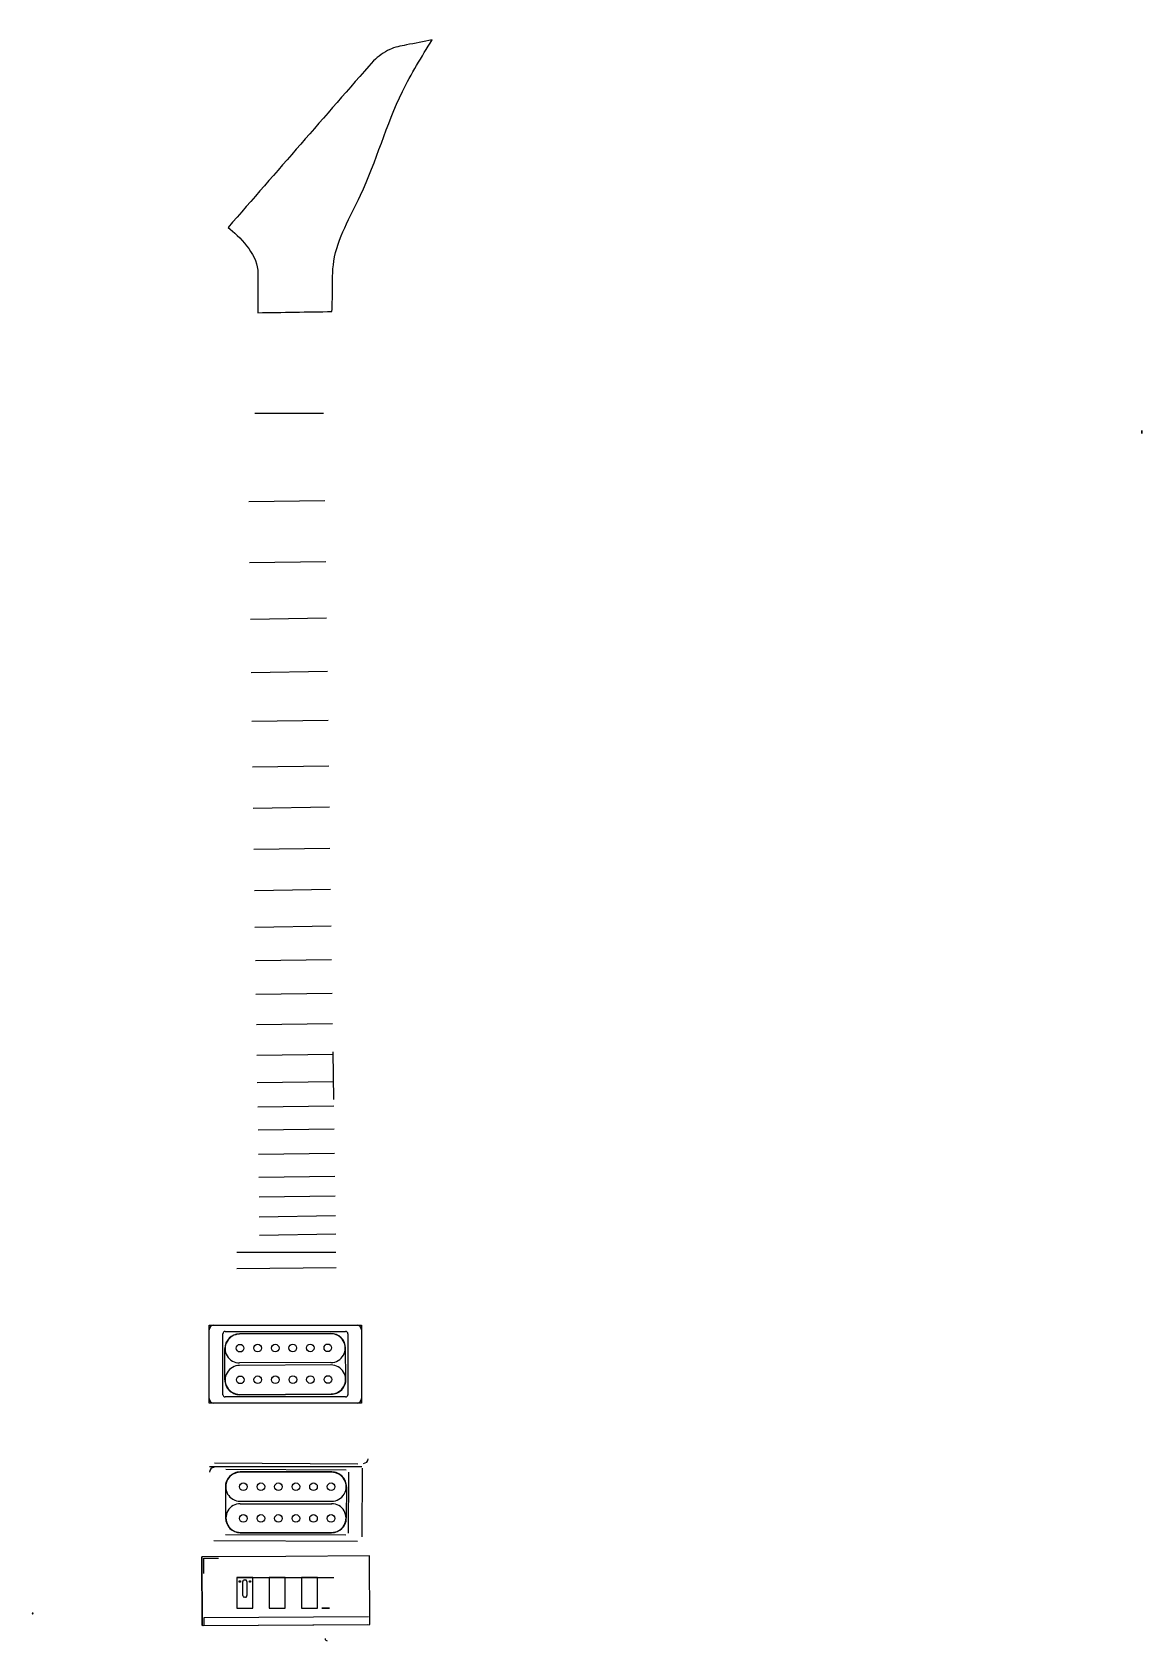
# Model space of a CAD drawing. Header units: inches. Extents: x 369 to 1097, y 281 to 1336.
import ezdxf

# ---------------------------------------------------------------- set-up
doc = ezdxf.new("R2010")
doc.units = ezdxf.units.IN
doc.header["$MEASUREMENT"] = 0
for name, color, linetype in [('bridge', 250, 'Continuous'), ('Layer1', 7, 'Continuous'), ('Layer2', 104, 'Continuous'), ('magneti', 254, 'Continuous')]:
    doc.layers.add(name, color=color, linetype=linetype)
doc.layers.add('gat', color=7, linetype='Continuous', true_color=0xf87606)
doc.layers.add('tastiera', color=7, linetype='Continuous', true_color=0xf88e06)

# ---------------------------------------------------------------- blocks, each defined once
blk = doc.blocks.new('*U2')
at = {"layer": 'magneti'}
blk.add_circle((11.57722804515301, -5.854344786726529e-14), 2.5, dxfattribs=at)
blk = doc.blocks.new('*U3')
at = {"layer": 'magneti', "color": 0, "linetype": 'ByBlock', "lineweight": -2, "transparency": 16777216, "rotation": 180.213263570904}
for p in [(720.6401940832181, 724.3468459231517, 8), (732.140114420443, 724.3896505664114, 8), (743.6400347576678, 724.4324552096712, 8), (755.1399550948925, 724.4752598529309, 8), (766.6398754321172, 724.5180644961906, 8), (778.139795769342, 724.5608691394503, 8)]:
    blk.add_blockref('*U2', p, dxfattribs=at)
blk = doc.blocks.new('*U4')
at = {"layer": 'magneti'}
blk.add_circle((11.43197373957756, -0.2330858146835724), 2.500000000000051, dxfattribs=at)
blk = doc.blocks.new('*U5')
at = {"layer": 'magneti', "color": 0, "linetype": 'ByBlock', "lineweight": -2, "transparency": 16777216, "rotation": 180.2134144579655}
for p in [(720.4052029672769, 744.8749024644794, 8), (731.9051231917367, 744.9177373925033, 8), (743.4050434161967, 744.9605723205273, 8), (754.9049636406565, 745.0034072485512, 8), (766.4048838651164, 745.0462421765751, 8), (777.9048040895763, 745.089077104599, 8)]:
    blk.add_blockref('*U4', p, dxfattribs=at)
blk = doc.blocks.new('*U6')
at = {"layer": 'magneti'}
blk.add_circle((11.57722804515301, -5.854344786726529e-14), 2.5, dxfattribs=at)
blk = doc.blocks.new('*U7')
at = {"layer": 'magneti', "color": 0, "linetype": 'ByBlock', "lineweight": -2, "transparency": 16777216, "rotation": 180.213263570904}
for p in [(720.6401940832181, 724.3468459231517, 8), (732.140114420443, 724.3896505664114, 8), (743.6400347576678, 724.4324552096712, 8), (755.1399550948925, 724.4752598529309, 8), (766.6398754321172, 724.5180644961906, 8), (778.139795769342, 724.5608691394503, 8)]:
    blk.add_blockref('*U6', p, dxfattribs=at)
blk = doc.blocks.new('*U8')
at = {"layer": 'magneti'}
blk.add_circle((11.43197373957756, -0.2330858146835724), 2.500000000000051, dxfattribs=at)
blk = doc.blocks.new('*U9')
at = {"layer": 'magneti', "color": 0, "linetype": 'ByBlock', "lineweight": -2, "transparency": 16777216, "rotation": 180.2134144579655}
for p in [(720.4052029672769, 744.8749024644794, 8), (731.9051231917367, 744.9177373925033, 8), (743.4050434161967, 744.9605723205273, 8), (754.9049636406565, 745.0034072485512, 8), (766.4048838651164, 745.0462421765751, 8), (777.9048040895763, 745.089077104599, 8)]:
    blk.add_blockref('*U8', p, dxfattribs=at)

msp = doc.modelspace()

# ---------------------------------------------------------------- linework, layer by layer
at = {"layer": 'bridge'}
for p, q in [((480.4649533730827, 290.8948533356474, 50), (480.2443745252427, 335.8943127209766, 50)), ((481.2492642637573, 334.89922648681, 42), (491.2492642637573, 334.89922648681, 42)), ((481.2492642637571, 334.89922648681, 52), (481.2492642637571, 324.89922648681, 52)), ((503.1569163306248, 322.2512890209698, 58), (508.4520751278395, 322.2512890209698, 58)), ((503.1569603167004, 322.2512890209692, 50), (566.6987779111299, 322.2512890209694, 50)), ((507.1044957292322, 310.4055807331587, 58), (507.1044957292321, 319.6780923053005, 58)), ((508.1044957292321, 320.6780923053005, 58), (508.7996545264469, 320.6780923053005, 58)), ((508.4520751278395, 322.2512890209698, 58), (513.7472339250544, 322.2512890209698, 58)), ((509.7996545264469, 319.6780923053005, 58), (509.7996545264469, 310.4055807331586, 58)), ((508.7996545264468, 309.4055807331586, 58), (508.1044957292321, 309.4055807331587, 58)), ((589.4391351233411, 296.4290842543411, 52), (481.4404325985521, 295.899695019524, 52)), ((481.4404325985521, 295.899695019524, 52), (481.4649413594233, 290.8997550878216, 52)), ((481.4649413594233, 290.8997550878216, 52), (588.8147547935008, 291.4259635909154, 52))]:
    msp.add_line(p, q, dxfattribs=at)
at = {"layer": 'bridge', "elevation": 50}
for points in [[(513.7472339250547, 302.2512890209685), (513.7472339250544, 322.2512890209698), (503.1569163306248, 322.2512890209698), (503.1569163306243, 302.2512890209687)], [(534.9278691139156, 302.251289020968), (534.9278691139152, 322.2512890209693), (524.3375515194856, 322.2512890209693), (524.3375515194851, 302.2512890209683)], [(556.1085043027764, 302.2512890209676), (556.108504302776, 322.2512890209688), (545.5181867083464, 322.2512890209688), (545.518186708346, 302.2512890209678)]]:
    msp.add_lwpolyline(points, close=True, dxfattribs=at)
at = {"layer": 'bridge'}
for centre, radius in [((505.1307060299284, 319.6780923053006, 58), 0.5), ((505.1307060299284, 319.6780923053006, 58), 0.4), ((511.7734442257507, 319.6780923053006, 58), 0.5), ((511.7734442257507, 319.6780923053006, 58), 0.4)]:
    msp.add_circle(centre, radius, dxfattribs=at)
at = {"layer": 'bridge', "extrusion": (0, -1, 6.123233995736766e-17)}
msp.add_circle((561.4036630999916, 54.00000000000002, -302.2512890209674), 2.5, dxfattribs=at)
at = {"layer": 'bridge'}
for centre, start, end in [((508.1044957292321, 319.6780923053005, 58), 90, 180.0000000000006), ((508.7996545264469, 319.6780923053005, 58), 0, 90), ((508.1044957292322, 310.4055807331587, 58), 180.0000000000005, 269.9999999999935), ((508.7996545264469, 310.4055807331586, 58), 269.9999999999935, 0)]:
    msp.add_arc(centre, 1, start, end, dxfattribs=at)
at = {"layer": 'gat'}
msp.add_line((566.6987779111298, 635.7157129484935, 47.49999999999999), (566.2346762531548, 666.9658914669862, 47.5), dxfattribs=at)
msp.add_line((566.6987779111298, 635.7157129484935, 47.49999999999999), (566.2346762531548, 666.9658914669862, 47.5), dxfattribs=at)
msp.add_open_spline([(497.4394356366348, 1207.554835748809), (529.2058443230185, 1243.974627372766), (560.9722530094018, 1280.394418996722), (592.7386616957851, 1316.814210620678), (596.1259993584267, 1319.632931500217), (602.4710956501419, 1324.91290568094), (610.5511685673944, 1326.485375329987), (614.3176843609767, 1327.218380072484), (619.9746760125909, 1328.319291879614), (625.6316676642048, 1329.420203686744), (631.2886593158187, 1330.521115493874), (624.3485926635788, 1319.401946539524), (604.4004359749633, 1287.441601536643), (590.8458862620752, 1236.038271846116), (565.5263587442757, 1194.588812425941), (565.8786968919295, 1172.063713303894), (565.9854124089921, 1165.241353546066), (565.845035047139, 1160.952195081021), (565.7046576852861, 1156.663036615976), (565.5642803234331, 1152.373878150932), (549.3470554067247, 1152.133033415687), (533.1298304900162, 1151.892188680444), (516.9126055733076, 1151.6513439452), (516.9126055733077, 1159.018978243882), (516.9126055733077, 1166.386612542563), (516.9126055733077, 1173.754246841245), (517.0052750095643, 1175.676407465127, -0.0257952749613537), (517.6481431620628, 1189.01085622187, -0.2047427405709641), (504.91186027433, 1201.611344884036, 3.340502945015743), (497.4394356366356, 1207.554835748809)], degree=3, knots=[0, 0, 0, 0, 1, 1, 1, 13.97357306411717, 25.30184957564244, 25.30184957564244, 25.30184957564244, 26.30184957564244, 26.30184957564244, 26.30184957564244, 65.43388001209613, 138.7808665369711, 185.3424318817954, 205.5720072636445, 205.5720072636445, 205.5720072636445, 206.5720072636445, 206.5720072636445, 206.5720072636445, 207.5720072636445, 207.5720072636445, 207.5720072636445, 208.5720072636445, 208.5720072636445, 208.5720072636445, 214.3232380177889, 248.4695531952919, 248.4695531952919, 248.4695531952919, 248.4695531952919], dxfattribs=at)
at = {"layer": 'Layer1', "linetype": 'Continuous'}
for points in [[(369.3059398059021, 298.8885693681075), (369.3298812159349, 298.9543478515625), (368.9644056659146, 298.9543478515625), (369.5243466942924, 298.4845015411695), (369.158871144272, 298.4845015411695), (369.0578125543049, 298.2068453471929)], [(369.4243761801035, 298.7194246963661), (368.9943761801035, 298.7194246963661), (369.1193761801035, 298.3759900189343), (369.3693761801035, 299.0628593737979), (369.4943761801035, 298.7194246963661), (369.0643761801035, 298.7194246963661)]]:
    msp.add_lwpolyline(points, dxfattribs=at)
at = {"layer": 'Layer2'}
for p, q in [((484.9986261652685, 487.672520493542, 50), (584.9986261652685, 487.672520493542, 50)), ((484.9986261652685, 436.6725204935419, 50), (484.9986261652685, 487.672520493542, 50)), ((487.9986261652685, 487.6725204935419, 45), (581.9986261652685, 487.6725204935419, 45)), ((584.9986261652685, 487.672520493542, 50), (584.9986261652685, 436.672520493542, 50)), ((484.9986261652685, 439.6725204935418, 45), (484.9986261652685, 484.6725204935419, 45)), ((493.9986261652685, 442.1725204935418, 45), (493.9986261652685, 482.1725204935419, 45)), ((495.4986261652685, 483.6725204935419, 45), (574.4986261652684, 483.6725204935418, 45)), ((564.8269737518151, 482.3364071315271, 45), (504.9304053882177, 482.0430121715619, 45)), ((564.8279534120801, 482.1364095308771, 45), (504.9313850484826, 481.8430145709119, 45)), ((575.9986261652684, 482.1725204935418, 45), (575.9986261652685, 442.1725204935419, 45)), ((584.9986261652685, 484.6725204935419, 45), (584.9986261652685, 439.6725204935419, 45)), ((495.2940711850633, 451.878452213698, 45), (495.2957040067605, 472.4080998708075, 45)), ((574.6986261652685, 452.1725204935419, 45), (574.4636344842788, 472.7007284586783, 45)), ((564.8741544030195, 463.2651604967226, 45), (504.9313850484826, 462.9716524265143, 45)), ((584.9986261652685, 436.672520493542, 50), (484.9986261652685, 436.6725204935419, 50)), ((581.9986261652685, 436.6725204935419, 45), (487.9986261652685, 436.6725204935418, 45)), ((574.4986261652685, 440.6725204935419, 45), (495.4986261652685, 440.6725204935418, 45)), ((505.0363539682386, 442.1838072181745, 45), (565.0048450506181, 442.4777614311885, 45)), ((585.1946962522375, 394.8696575048469, 49.99999999999999), (485.1946962522375, 394.8696575048471, 49.99999999999999)), ((488.445250255112, 397.3935586095274, 44.99999999999999), (582.4441209711329, 396.9327939051502, 44.99999999999999)), ((495.92555314397, 393.3568435228581, 44.99999999999999), (574.924604064881, 392.9696051010943, 44.99999999999999)), ((565.3795828919355, 391.5050881105408, 44.99999999999999), (505.4103713598771, 391.5050881105408, 44.99999999999999)), ((576.4172334161307, 391.462270493322, 44.99999999999999), (576.2211633291616, 351.462751039696, 44.99999999999999)), ((585.4293796736321, 393.9181246896056, 44.99999999999999), (585.2088008257919, 348.9186653042764, 44.99999999999999)), ((495.6691853966983, 381.8579620303764, 44.99999999999999), (495.803550066552, 361.3288488131544, 44.99999999999999)), ((575.074227887459, 381.7628053273655, 44.99999999999999), (574.9719638403386, 361.2334123101369, 44.99999999999999)), ((505.4391657588368, 370.7172981645719, 44.99999999999999), (565.3826536851831, 370.7169781086615, 44.99999999999999)), ((574.7138287213894, 349.9701216884464, 44.99999999999999), (495.7147778004783, 350.3573601102104, 44.99999999999999)), ((505.3928640087496, 351.8460493773671, 44.99999999999999), (565.2901509447612, 351.8458426783802, 44.99999999999999)), ((505.3928633185715, 351.6460493773683, 44.99999999999999), (565.2901502545831, 351.6458426783814, 44.99999999999999)), ((582.1941316102473, 345.9334066017771, 44.99999999999999), (488.1952608942264, 346.3941713061544, 44.99999999999999)), ((535.2437137739786, 336.163909090559, 50), (480.2443745252428, 335.8943127209766, 50)), ((480.2443745252428, 335.8943127209766, 50), (480.4649533730828, 290.8948533356474, 50)), ((590.2430530227136, 336.4335054601414, 50), (535.2437137739785, 336.163909090559, 50)), ((590.4636318705539, 291.4340460748122, 50), (590.2430530227136, 336.4335054601414, 50)), ((480.4649533730828, 290.8948533356474, 50), (590.4636318705539, 291.4340460748122, 50))]:
    msp.add_line(p, q, dxfattribs=at)
for points, elevation in [([(565.0038647001833, 461.667281958627), (504.9888326501383, 461.3732136787832, 1.002453894237025), (505.0353736178038, 442.3838048154427), (565.0038647001694, 442.6777590284567, 1.004911914891541), (564.910819973173, 461.6668260478013)], 45), ([(505.3172894245664, 372.3157933140301), (565.3330419242906, 372.3156792472003, 1.002453894237025), (565.3795828919355, 391.3050881105408), (505.4103713598907, 391.3050881105406, 1.004911914891541), (505.410335268531, 372.3157931371858)], 44.99999999999999)]:
    msp.add_lwpolyline(points, format="xyb", dxfattribs=dict(at, elevation=elevation))
for centre, radius, start, end in [((487.9986261652685, 484.6725204935419, 45), 3, 90, 180), ((581.9986261652685, 484.6725204935419, 45), 3, 0, 90), ((495.4986261652685, 482.1725204935419, 45), 1.5, 90, 180), ((504.9313850484826, 472.4073334987131, 45), 9.63568107219875, 89.99999999999186, 179.9954429908739), ((504.9313850484826, 472.4073334987131, 45), 9.43568107219875, 89.99999999999186, 270.5610898349324), ((564.8279534120801, 472.7007284586783, 45), 9.63568107219875, 359.9999999999935, 90.56130623003918), ((564.8279534120801, 472.7007284586783, 45), 9.43568107219875, 270.2805449174688, 90.56130623003918), ((574.4986261652684, 482.1725204935418, 45), 1.5, 0, 90), ((504.9888326501485, 451.878452213698, 45), 9.694761465085175, 179.9908859842072, 270.2808508364849), ((565.0038647001833, 452.1725204935419, 45), 9.694761465085175, 269.999999999917, 1.311701781543697), ((487.9986261652685, 439.6725204935418, 45), 3, 180, 270), ((495.4986261652685, 442.1725204935418, 45), 1.5, 180, 270), ((574.4986261652685, 442.1725204935419, 45), 1.5, 270, 0), ((581.9986261652685, 439.6725204935419, 45), 3, 270, 0), ((488.205941516056, 391.3788971517109, 45.00000000000001), 3, 90, 180), ((505.3638303922216, 381.8104407122855, 44.99999999999999), 9.694761465085174, 89.71914916342557, 181.0308509450591), ((565.3795828919355, 381.8103266454556, 44.99999999999999), 9.694761465085174, 359.7100351477247, 90), ((586.2451078401159, 400.1538618374316, 44.99999999999999), 3, 270, 0), ((505.4391153789607, 361.2816170925078, 44.99999999999999), 9.435681072198749, 89.99969408099277, 270.2804553935568), ((565.3364023149721, 361.2814103935208, 44.99999999999999), 9.435681072198749, 269.7191491635037, 90.28023899845586), ((505.4391153789607, 361.2816170925078, 44.99999999999999), 9.635681072198748, 179.7191491635102, 270.2804553935568), ((565.3364023149721, 361.2814103935208, 44.99999999999999), 9.635681072198748, 269.7191491635037, 359.7145921543869), ((562.5050707430365, 282.2824557612974, 97), 1.5, 179.7191491635168, 269.7191491635167)]:
    msp.add_arc(centre, radius, start, end, dxfattribs=at)
at = {"layer": 'tastiera'}
for p, q in [((514.8955184169122, 1085.676565965514, 52), (560.0163335921166, 1085.676565965514, 52)), ((510.9364209528676, 1027.77999919427, 57), (560.8651531031638, 1028.521499194273, 57.5)), ((511.530402181723, 987.7844096086703, 57), (561.4591343320193, 988.5259096086729, 57.5)), ((512.0798348184143, 950.7884892419902, 57), (562.0085669687105, 951.5299892419928, 57.5)), ((512.5995683936627, 915.7923483545901, 57), (562.528300543959, 916.5338483545927, 57.5)), ((513.074753376747, 883.79587668611, 57), (563.0034855270433, 884.5373766861126, 57.5)), ((513.5202392983886, 853.7991844969099, 57), (563.4489714486848, 854.5406844969125, 57.5)), ((513.921176627866, 826.8021615266298, 57), (563.8499087781622, 827.5436615266324, 57.5)), ((514.3221139573434, 799.8051385563497, 57), (564.2508461076396, 800.5466385563523, 57.5)), ((514.7230512868208, 772.8081155860696, 57), (564.651783437117, 773.5496155860722, 57.5)), ((515.0794400241341, 748.8107618347095, 57), (565.0081721744303, 749.5522618347121, 57.5)), ((515.4061297000046, 726.8131875626294, 57), (565.3348618503009, 727.554687562632, 57.5)), ((515.7328193758751, 704.8156132905493, 57), (565.6615515261714, 705.5571132905519, 57.5)), ((516.0298099903029, 684.8178184977493, 57), (565.9585421405991, 685.5593184977519, 57.5)), ((516.3268006047306, 664.8200237049492, 57), (566.2555327550268, 665.5615237049518, 57.5)), ((516.5940921577155, 646.8220083914291, 57), (566.5228243080118, 647.5635083914317, 57.5)), ((516.8316846492577, 630.823772557189, 57), (566.7604167995539, 631.5652725571916, 57.5)), ((517.0544276100785, 615.825426462589, 57), (566.9831597603747, 616.5669264625916, 57.5)), ((517.2920201016207, 599.827190628349, 57), (567.2207522519169, 600.5686906283515, 57.5)), ((517.5147630624415, 584.8288445337489, 57), (567.4434952127377, 585.5703445337515, 57.5)), ((517.7078069618195, 571.8302779184288, 57), (567.6365391121158, 572.5717779184314, 57.5)), ((517.9008508611976, 558.8317113031087, 57), (567.8295830114938, 559.5732113031113, 57.5)), ((518.0790452298542, 546.8330344274286, 57), (568.0077773801504, 547.5745344274312, 57.5)), ((503.1569603166986, 535.5758575517524, 57), (568.185971748807, 535.5758575517511, 57.5)), ((503.1569603166983, 524.8354601553489, 57.5), (568.3344670560208, 525.5769601553511, 57.5))]:
    msp.add_line(p, q, dxfattribs=at)
at = {"layer": 'tastiera', "extrusion": (1, 3.33066907387547e-16, -1.83697019872103e-16)}
msp.add_circle((1073.419452163574, 57.5000000000002, 1096.611566382958), 1, dxfattribs=at)

# ---------------------------------------------------------------- block references
at = {"layer": 'magneti'}
for name in ['*U5', '*U3']:
    msp.add_blockref(name, (-203.6411696052979, -272.3883486459204, 45), dxfattribs=at)
at = {"layer": 'magneti', "rotation": 179.7191491635147}
for name in ['*U7', '*U9']:
    msp.add_blockref(name, (1277.551248273761, 1102.59489775617, 44.99999999999999), dxfattribs=at)

doc.saveas('drawing.dxf')
